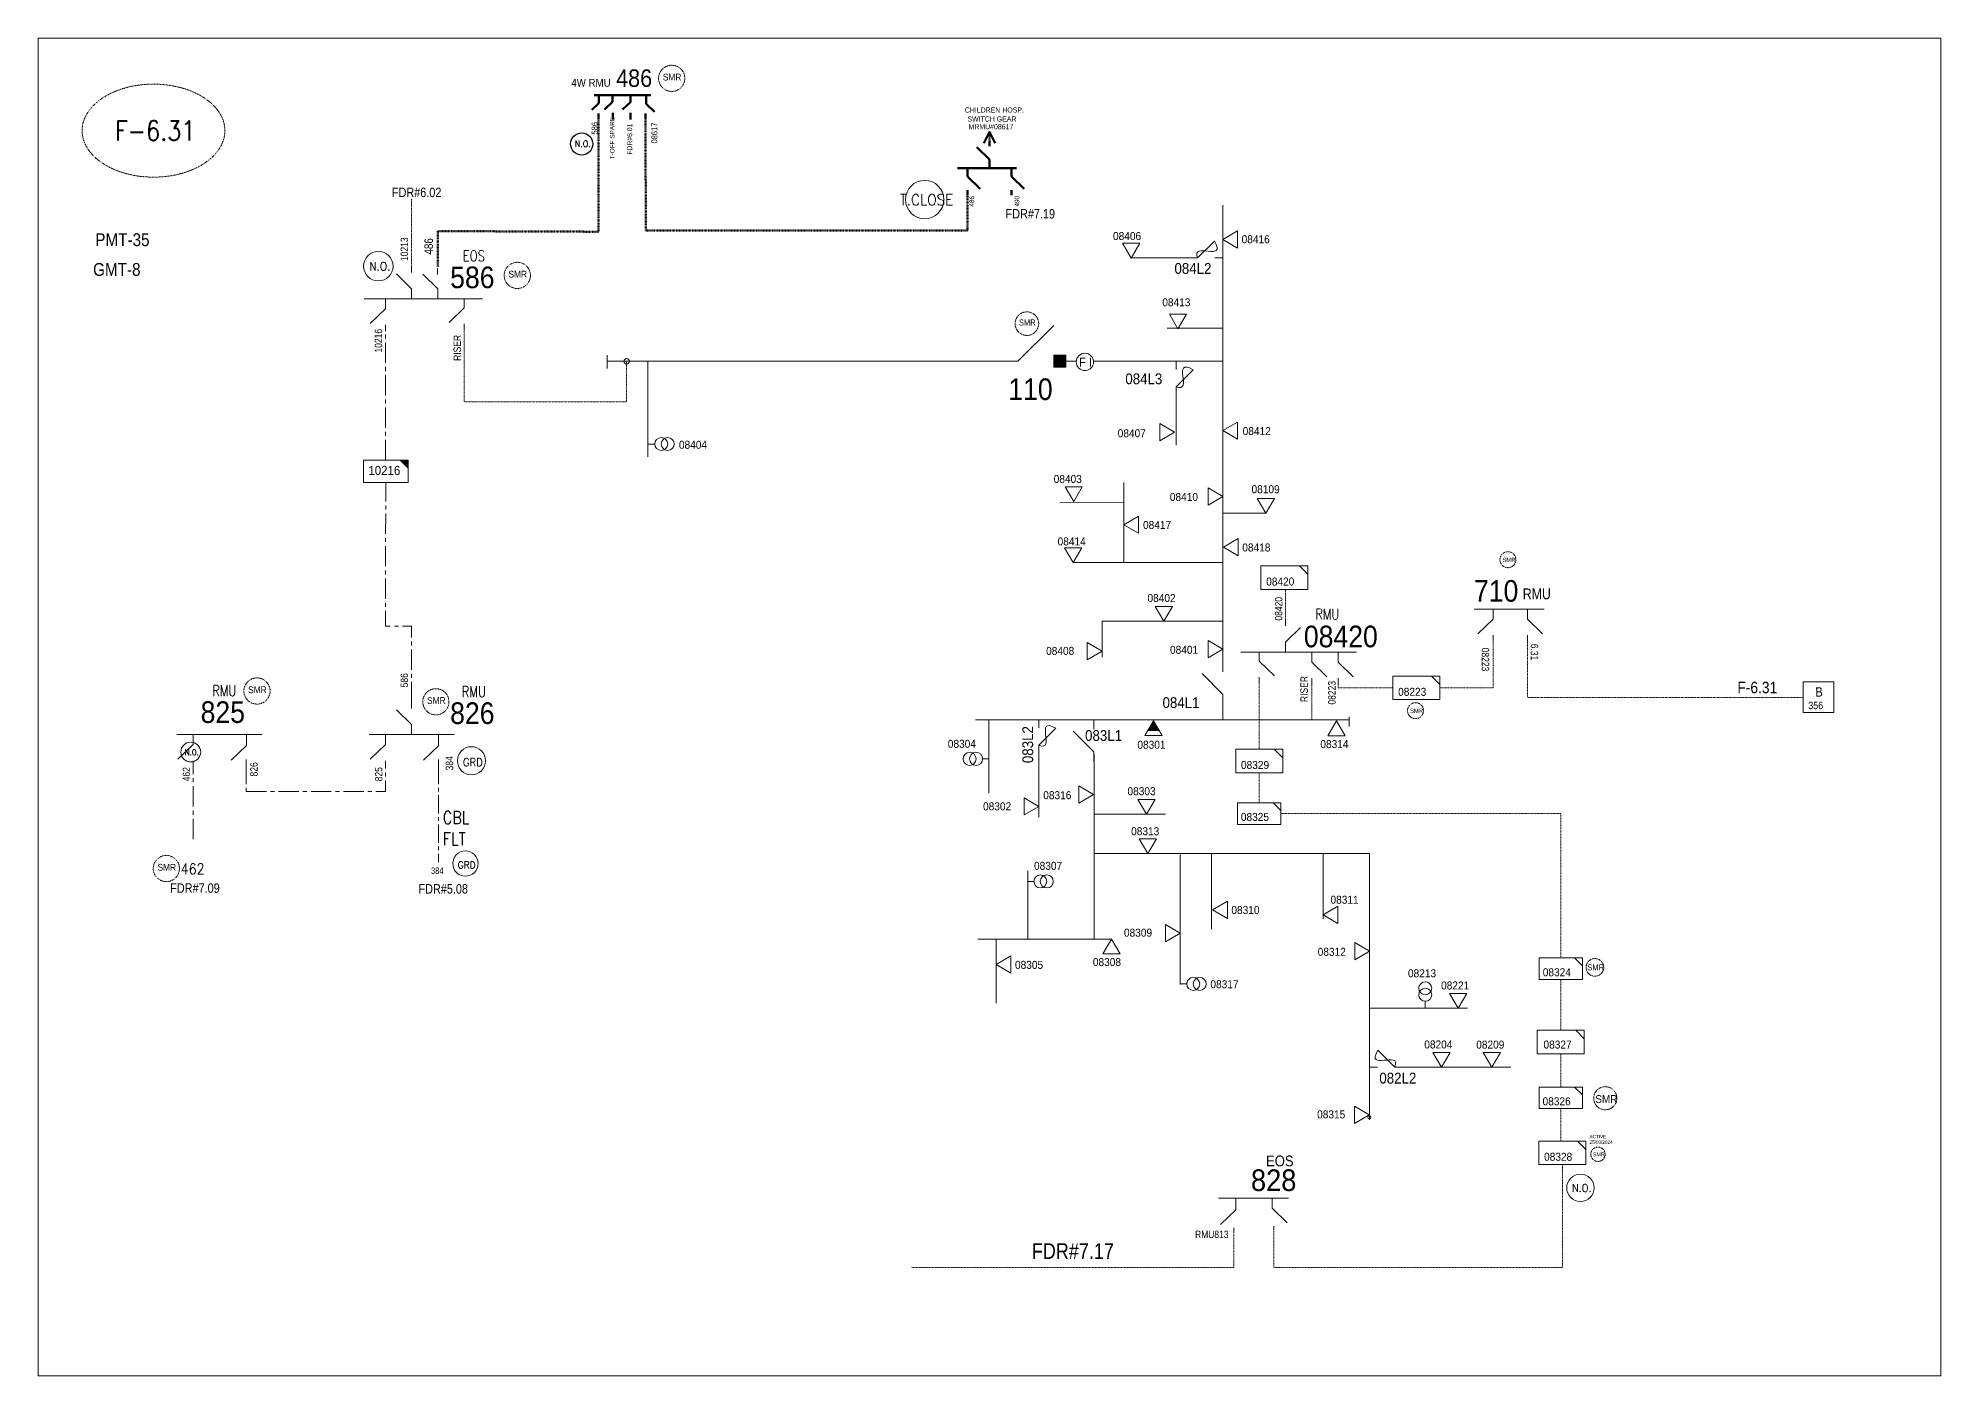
# Model space of a CAD drawing. Header units: metres. Extents: x 65984 to 144644, y -19036 to 23726.
# Drawn here: x 101663 to 102543, y -7199 to -6580 of the extents above; entities that cross this region are included whole.
import ezdxf
from ezdxf.enums import TextEntityAlignment as Align

# ---------------------------------------------------------------- set-up
doc = ezdxf.new("R2010")
doc.units = ezdxf.units.M
doc.header["$MEASUREMENT"] = 0
for name, pattern in [('( Center )', [2, 1.25, -0.25, 0.25, -0.25]), ('DGN Style 2', [0.023128, 0, -0.023128]), ('DGN Style 3', [0.013877, 0, -0.013877])]:
    doc.linetypes.add(name, pattern=pattern)
doc.layers.get('0').update_dxf_attribs({"color": 95, "lineweight": 40})
for name, color, linetype, lineweight in [('ABS', 7, 'Continuous', 40), ('ABS NUMBER', 112, 'Continuous', 30), ('d_eos', 111, 'Continuous', 40), ('d_eos no', 121, 'Continuous', 40), ('d_fco', 5, 'Continuous', 40), ('d_fco text', 95, 'Continuous', 40), ('d_oh branch', 94, 'Continuous', 40), ('d_switch', 95, 'Continuous', 40), ('d_tf', 1, 'Continuous', 40), ('d_tf no', 6, 'Continuous', 40), ('d_tf_200', 1, 'Continuous', 40), ('d_ug cable', 95, 'Continuous', 40), ('d_unit sub', 7, 'Continuous', 40), ('EARTH FAULT INDICATOR', 95, 'Continuous', 40), ('FDR  1  16', 234, 'Continuous', 40), ('FDR  2  02', 36, 'Continuous', 40), ('FDR  2  19', 172, 'Continuous', 40), ('fedr no', 95, 'Continuous', 40), ('GRID STATION  04', 7, 'Continuous', 40), ('GRID STATION 01', 7, 'Continuous', 40), ('Level 37', 7, 'Continuous', 0), ('O H MAIN FEEDER', 4, 'Continuous', 100), ('SW N O', 114, 'Continuous', 30)]:
    doc.layers.add(name, color=color, linetype=linetype, lineweight=lineweight)
doc.styles.add('NASKHF', font='naskhf.shx', dxfattribs={"height": 8})
doc.styles.add('Style-Andalus', font='andlso.ttf')
doc.styles.add('Style-Arial', font='arial.ttf')
doc.styles.add('Style-ENGINEERING', font='ENGINEERING.shx')
doc.styles.add('Style-msdefault', font='msdefault.shx')
doc.styles.add('Style-simplex', font='simplex.shx')
doc.styles.add('Style-STANDARD', font='STANDARD.shx')

# ---------------------------------------------------------------- blocks, each defined once
blk = doc.blocks.new('FUSE01')
at = {"color": 0, "linetype": 'ByBlock', "lineweight": -2}
blk.add_line((0, -17.15), (0, -22.55), dxfattribs=at)
at = {"color": 0, "linetype": 'ByBlock', "lineweight": -2, "flags": 128}
blk.add_lwpolyline([(0, 0.05), (0, -5.75), (-11.2, -16.95)], dxfattribs=at)
at = {"color": 0, "linetype": 'ByBlock', "lineweight": -2}
blk.add_open_spline([(-11.2, -16.95), (3.4, -25.35), (-11.6, -1.35), (0, -5.75)], degree=3, dxfattribs=at)
blk = doc.blocks.new('TFU_120')
at = {"layer": 'd_tf_200', "color": 6, "linetype": 'Continuous', "lineweight": 13}
blk.add_line((0, 10), (0, 0), dxfattribs=at)
for centre in [(0, 30), (0, 20)]:
    blk.add_circle(centre, 10, dxfattribs=at)
blk = doc.blocks.new('TF_8')
at = {"color": 0, "linetype": 'ByBlock', "lineweight": -2}
blk.add_line((6.3, 4.95), (9.9, 1.35), dxfattribs=at)
blk.add_3dface([(-10.1, 4.95), (9.9, 4.95), (9.9, -5.05), (-10.1, -5.05)], dxfattribs=at)
blk = doc.blocks.new('TRANS_5')
at = {"color": 0, "linetype": 'ByBlock', "lineweight": -2, "flags": 128}
blk.add_lwpolyline([(17337.2, 9983.4), (17337.2, -10016.6), (19, -16.6)], close=True, dxfattribs=at)
at = {"color": 0, "linetype": 'ByBlock', "lineweight": -2}
blk.add_solid([(17337.2, 9983.4), (17337.2, -10016.6), (19, -16.6)], dxfattribs=at)
blk = doc.blocks.new('TF3F_2')
at = {"layer": 'FDR  2  02', "color": 6, "linetype": 'Continuous', "lineweight": 13, "xscale": 0.0004999998860228986, "yscale": 0.0004999998860228986, "zscale": 0.4999998860228984, "rotation": 0.0003133218150777058}
blk.add_blockref('TRANS_5', (-0.1, 0), dxfattribs=at)
blk = doc.blocks.new('ABS2_1_1')
at = {"color": 0, "linetype": 'ByBlock', "lineweight": -2, "ltscale": 500}
for q in [(-29900, 43500), (0, 0)]:
    blk.add_line((0, 13600), q, dxfattribs=at)
at = {"color": 0, "linetype": 'ByBlock', "lineweight": -2, "ltscale": 500, "flags": 128}
for points in [[(5000, 43600), (-5000, 43600), (-5000, 53600), (5000, 53600)], [(3791, 49653), (3791, 49653), (3791, 49653)]]:
    blk.add_lwpolyline(points, close=True, dxfattribs=at)
at = {"color": 0, "linetype": 'ByBlock', "lineweight": -2, "ltscale": 500}
for points in [[(5000, 43600), (-5000, 43600), (5000, 53600), (-5000, 53600)], [(3791, 49653), (3791, 49653), (3791, 49653)]]:
    blk.add_solid(points, dxfattribs=at)
blk = doc.blocks.new('*U1169')
at = {"layer": 'EARTH FAULT INDICATOR', "color": 6, "linetype": 'Continuous', "lineweight": 13}
blk.add_circle((0.02, 0.13), 4, dxfattribs=at)
at = {"layer": 'EARTH FAULT INDICATOR', "color": 6, "lineweight": 13, "style": 'Style-Andalus', "width": 0.9}
blk.add_text('F I', height=4.234, dxfattribs=at).set_placement((-2.61, 2.11), align=Align.TOP_LEFT)
blk = doc.blocks.new('*U1140')
at = {"layer": 'ABS', "color": 7, "linetype": 'Continuous', "lineweight": 13, "ltscale": 0.176941}
for p, q in [((-8.3, 9.1), (-8.3, 16.6)), ((-8.3, 9.1), (8.3, -7.6)), ((-8.3, -16.6), (-8.3, -9))]:
    blk.add_line(p, q, dxfattribs=at)
blk = doc.blocks.new('TFU_160')
at = {"layer": 'd_tf_200', "color": 30, "linetype": 'Continuous', "lineweight": 13}
blk.add_line((0, 10), (0, 0), dxfattribs=at)
for centre in [(0, 30), (0, 20)]:
    blk.add_circle(centre, 10, dxfattribs=at)
blk = doc.blocks.new('*U1395')
at = {"layer": 'SW N O', "color": 3, "lineweight": 13, "ltscale": 0.426762}
blk.add_circle((0, 0), 16.8, dxfattribs=at)
at = {"layer": 'SW N O', "color": 3, "lineweight": 13, "style": 'Style-STANDARD'}
blk.add_text('N.O.', height=9.6, dxfattribs=at).set_placement((1.7, -0.2), align=Align.MIDDLE_CENTER)
blk = doc.blocks.new('*U1173')
at = {"layer": 'd_eos', "color": 7, "linetype": 'Continuous', "lineweight": 211, "ltscale": 0.588772}
for p, q in [((-12.1, 11.3), (-14.9, 11.3)), ((-4.6, 11.3), (-11.4, 18.3)), ((0, 11.3), (-4.6, 11.3)), ((0, 14), (0, -18.3)), ((-4.6, -12.9), (-11.4, -5.9)), ((0, -0.8), (4.7, -0.8)), ((4.7, -0.8), (11.4, -7.8)), ((12.1, -0.8), (14.9, -0.8)), ((-12.1, -12.9), (-14.9, -12.9)), ((0, -12.9), (-4.6, -12.9))]:
    blk.add_line(p, q, dxfattribs=at)
blk = doc.blocks.new('*U1407')
at = {"layer": 'ABS', "color": 7, "linetype": 'Continuous', "lineweight": 13, "ltscale": 0.176941}
for p, q in [((-8.3, 9.1), (-8.3, 16.6)), ((-8.3, 9.1), (8.3, -7.6)), ((-8.3, -16.6), (-8.3, -9))]:
    blk.add_line(p, q, dxfattribs=at)
blk = doc.blocks.new('*U1406')
at = {"layer": 'ABS', "color": 7, "linetype": 'Continuous', "lineweight": 13, "ltscale": 0.176941, "xscale": 0.5763376204863798, "yscale": 0.5763376204863798, "zscale": 0.5763376204863798, "rotation": 180}
blk.add_blockref('*U1407', (9.18, 2.24), dxfattribs=at)
at = {"layer": 'd_fco text', "color": 7, "linetype": 'Continuous', "lineweight": 13, "style": 'Style-msdefault', "width": 0.92}
blk.add_text('084L1', height=5, dxfattribs=at).set_placement((-13.96, -4.29), align=Align.TOP_LEFT)
blk = doc.blocks.new('TRA1_1025')
at = {"layer": 'd_tf', "color": 6, "linetype": 'Continuous', "lineweight": 13, "ltscale": 0.000374116, "flags": 128}
blk.add_lwpolyline([(10, -17), (0, 0), (-10, -17)], close=True, dxfattribs=at)
blk = doc.blocks.new('TRA1_1024')
at = {"layer": 'd_tf', "color": 6, "linetype": 'Continuous', "lineweight": 13, "ltscale": 0.000374116, "xscale": 1.000046564039523, "yscale": 1.000046564039523, "zscale": 1.000046564039523, "rotation": 180}
blk.add_blockref('TRA1_1025', (0, 0), dxfattribs=at)
blk = doc.blocks.new('*U2813')
at = {"layer": 'd_unit sub', "color": 2, "linetype": 'Continuous', "lineweight": 13, "flags": 128}
blk.add_lwpolyline([(6.41, 5), (10.01, 5), (10.01, 1.4)], close=True, dxfattribs=at)
at = {"layer": 'd_unit sub', "color": 2, "linetype": 'Continuous', "lineweight": 13, "xscale": 0.9996718595973209, "yscale": 0.9996718595973209, "zscale": 0.2295739938627967, "rotation": 359.9999999999999}
blk.add_blockref('TF_8', (0.11, 0.05), dxfattribs=at)
blk = doc.blocks.new('*U2814')
at = {"layer": 'd_unit sub', "color": 6, "linetype": 'Continuous', "lineweight": 13, "flags": 128}
blk.add_lwpolyline([(6.41, 5), (10.01, 5), (10.01, 1.4)], close=True, dxfattribs=at)
at = {"layer": 'd_unit sub', "color": 6, "linetype": 'Continuous', "lineweight": 13, "xscale": 0.9996718595973209, "yscale": 0.9996718595973209, "zscale": 0.2295739938627967, "rotation": 359.9999999999999}
blk.add_blockref('TF_8', (0.11, 0.05), dxfattribs=at)
blk = doc.blocks.new('TRA1_1027')
at = {"layer": 'd_tf', "color": 6, "linetype": 'Continuous', "lineweight": 13, "ltscale": 0.000374116, "flags": 128}
blk.add_lwpolyline([(10, -17), (0, 0), (-10, -17)], close=True, dxfattribs=at)
blk = doc.blocks.new('TRA1_1026')
at = {"layer": 'd_tf', "color": 6, "linetype": 'Continuous', "lineweight": 13, "ltscale": 0.000374116, "xscale": 1.000046564039523, "yscale": 1.000046564039523, "zscale": 1.000046564039523, "rotation": 180}
blk.add_blockref('TRA1_1027', (0, 0), dxfattribs=at)
blk = doc.blocks.new('TRA1_1029')
at = {"layer": 'd_tf', "color": 6, "linetype": 'Continuous', "lineweight": 13, "ltscale": 0.000374116, "flags": 128}
blk.add_lwpolyline([(10, -17.1), (0, -0.1), (-10, -17.1)], close=True, dxfattribs=at)
blk = doc.blocks.new('TRA1_1028')
at = {"layer": 'd_tf', "color": 6, "linetype": 'Continuous', "lineweight": 13, "ltscale": 0.000374116, "xscale": 1.000046564039523, "yscale": 1.000046564039523, "zscale": 1.000046564039523, "rotation": 180}
blk.add_blockref('TRA1_1029', (0, 0), dxfattribs=at)
blk = doc.blocks.new('*U3594')
at = {"layer": 'SW N O', "color": 2, "lineweight": 13, "ltscale": 0.426762}
blk.add_circle((0, 0), 16.8, dxfattribs=at)
at = {"layer": 'SW N O', "color": 2, "lineweight": 13, "insert": (1.7, -1.8), "char_height": 9.6, "attachment_point": 5, "line_spacing_factor": 0.6, "style": 'Style-STANDARD'}
blk.add_mtext('GRD', dxfattribs=at)
blk = doc.blocks.new('*U3700')
at = {"layer": 'SW N O', "color": 3, "ltscale": 0.426762, "extrusion": (0, 0, -1)}
blk.add_circle((0, 0), 16.8, dxfattribs=at)
at = {"layer": 'SW N O', "color": 3, "extrusion": (0, 0, -1), "style": 'Style-STANDARD'}
blk.add_text('N.O.', height=9.6, rotation=180, dxfattribs=at).set_placement((-1.7, -0.2), align=Align.MIDDLE_CENTER)
blk = doc.blocks.new('*U3901')
at = {"layer": 'SW N O', "color": 1, "lineweight": 13, "ltscale": 0.426762}
blk.add_circle((0, 0), 16.8, dxfattribs=at)
at = {"layer": 'SW N O', "color": 1, "lineweight": 13, "style": 'Style-STANDARD'}
blk.add_text('T.CLOSE', height=9.6, dxfattribs=at).set_placement((1.7, -0.2), align=Align.MIDDLE_CENTER)
blk = doc.blocks.new('*U4084')
at = {"layer": 'SW N O', "color": 3, "lineweight": 13, "ltscale": 0.426762}
blk.add_circle((0, 0), 16.8, dxfattribs=at)
at = {"layer": 'SW N O', "color": 3, "lineweight": 13, "style": 'Style-STANDARD'}
blk.add_text('N.O.', height=9.6, dxfattribs=at).set_placement((1.7, -0.2), align=Align.MIDDLE_CENTER)
blk = doc.blocks.new('*U4090')
at = {"layer": 'SW N O', "color": 3, "lineweight": 13, "ltscale": 0.426762}
blk.add_circle((0, 0), 16.8, dxfattribs=at)
at = {"layer": 'SW N O', "color": 3, "lineweight": 13, "style": 'Style-STANDARD'}
blk.add_text('N.O.', height=9.6, dxfattribs=at).set_placement((1.7, -0.2), align=Align.MIDDLE_CENTER)
blk = doc.blocks.new('exist.us-1000kva')
at = {"color": 0, "linetype": 'ByBlock', "lineweight": -2, "flags": 128}
blk.add_lwpolyline([(40, 12.9), (32.8, 20), (40, 20)], close=True, dxfattribs=at)
at = {"color": 0, "linetype": 'ByBlock', "lineweight": -2, "extrusion": (0, 0, -1)}
blk.add_solid([(-40, 12.9), (-32.8, 20), (-40, 20)], dxfattribs=at)
at = {"color": 0, "linetype": 'ByBlock', "lineweight": -2, "xscale": 2, "yscale": 2}
blk.add_blockref('TF_8', (20.2, 10.1), dxfattribs=at)

msp = doc.modelspace()

# ---------------------------------------------------------------- linework, layer by layer
at = {"layer": 'd_eos', "color": 2, "linetype": 'Continuous', "lineweight": 211, "ltscale": 0.517056}
for p, q in [((101920.28, -6606.57), (101946.47, -6606.57)), ((101922.42, -6606.57), (101922.42, -6610.34)), ((101944.3, -6606.81), (101944.3, -6610.57)), ((101922.45, -6610.24), (101919.25, -6613.34))]:
    msp.add_line(p, q, dxfattribs=at)
at = {"layer": 'd_eos', "color": 2, "linetype": 'Continuous', "lineweight": 211, "ltscale": 0.418816}
for p, q in [((101928.72, -6609.62), (101928.72, -6606.57)), ((101936.98, -6609.79), (101936.98, -6606.57)), ((101925.08, -6613.16), (101928.71, -6609.63)), ((101933.39, -6613.28), (101936.98, -6609.8))]:
    msp.add_line(p, q, dxfattribs=at)
at = {"layer": 'd_eos', "color": 7, "linetype": 'Continuous', "lineweight": 211, "ltscale": 0.517056}
for p, q in [((101922.3, -6615.08), (101922.3, -6617.37)), ((101944.03, -6615.1), (101944.03, -6617.39)), ((101944.29, -6610.57), (101948.09, -6614.27))]:
    msp.add_line(p, q, dxfattribs=at)
at = {"layer": 'd_eos', "color": 7, "linetype": 'Continuous', "lineweight": 211, "ltscale": 0.418816}
for p, q in [((101928.84, -6617.79), (101928.84, -6614.74)), ((101937, -6617.87), (101937, -6614.82))]:
    msp.add_line(p, q, dxfattribs=at)
at = {"layer": 'd_eos', "color": 2, "linetype": 'Continuous', "lineweight": 13, "ltscale": 0.638341}
for p, q in [((101835.86, -6688.61), (101835.86, -6685.78)), ((101847.79, -6689.54), (101847.79, -6686.72)), ((101835.86, -6696.05), (101828.85, -6689.25)), ((101835.86, -6700.7), (101835.86, -6696.05)), ((101848, -6696.05), (101841, -6689.26)), ((101848, -6700.7), (101848, -6696.05)), ((101813.83, -6700.7), (101868.66, -6700.7)), ((101823.71, -6700.7), (101823.71, -6705.35)), ((101860.14, -6704.84), (101853.14, -6711.63)), ((101860.14, -6700.7), (101860.14, -6704.84)), ((101823.71, -6705.35), (101816.71, -6712.14)), ((102359.54, -6844.15), (102327.22, -6844.15)), ((102335.94, -6844.14), (102335.94, -6848.79)), ((102351.8, -6844.15), (102351.8, -6848.8)), ((102335.94, -6848.79), (102328.94, -6855.59)), ((102351.8, -6848.8), (102358.8, -6855.59)), ((102335.94, -6856.24), (102335.94, -6859.06)), ((102351.8, -6856.24), (102351.8, -6859.06)), ((101835.86, -6890.07), (101835.86, -6887.25)), ((101835.86, -6897.52), (101828.85, -6890.72)), ((101835.86, -6902.17), (101835.86, -6897.52)), ((101727.28, -6902.17), (101766.55, -6902.17)), ((101734.79, -6906.82), (101727.79, -6913.61)), ((101734.79, -6902.17), (101734.79, -6906.82)), ((101759.47, -6907.21), (101752.47, -6914)), ((101759.41, -6902.48), (101759.41, -6907.13)), ((101816.19, -6902.17), (101855.47, -6902.17)), ((101823.71, -6906.82), (101816.71, -6913.61)), ((101823.71, -6902.17), (101823.71, -6906.82)), ((101848.39, -6907.21), (101841.39, -6914)), ((101848.33, -6902.48), (101848.33, -6907.13)), ((101734.79, -6914.26), (101734.79, -6917.08)), ((101759.34, -6913.75), (101759.34, -6916.57)), ((101823.71, -6914.26), (101823.71, -6917.08)), ((101848.26, -6913.75), (101848.26, -6916.57))]:
    msp.add_line(p, q, dxfattribs=at)
at = {"layer": 'd_eos', "color": 7, "linetype": 'Continuous', "lineweight": 13, "ltscale": 0.638341}
for p, q in [((101823.71, -6712.79), (101823.71, -6715.62)), ((101860.14, -6712.28), (101860.14, -6715.11)), ((102239.95, -6851.96), (102239.95, -6849.13)), ((102239.95, -6859.4), (102246.95, -6852.61)), ((102239.95, -6864.05), (102239.95, -6859.4)), ((102272.84, -6864.05), (102219.26, -6864.05)), ((102227.8, -6864.05), (102227.81, -6868.19)), ((102227.81, -6868.19), (102234.81, -6874.98)), ((102252.09, -6864.05), (102252.09, -6868.7)), ((102252.09, -6868.7), (102259.1, -6875.49)), ((102264.24, -6864.05), (102264.24, -6868.7)), ((102264.24, -6868.7), (102271.24, -6875.49)), ((102227.81, -6875.63), (102227.81, -6878.45)), ((102252.09, -6876.14), (102252.09, -6878.97)), ((102264.24, -6876.14), (102264.24, -6878.97)), ((102208.93, -7116.43), (102241.26, -7116.43)), ((102216.96, -7116.59), (102216.96, -7121.83)), ((102233.77, -7116.43), (102233.77, -7121.08)), ((102216.96, -7121.83), (102209.95, -7128.62)), ((102233.77, -7121.08), (102240.77, -7127.87))]:
    msp.add_line(p, q, dxfattribs=at)
at = {"layer": 'd_eos', "color": 7, "linetype": 'Continuous', "lineweight": 13, "ltscale": 0.479736}
for p, q in [((102216.13, -7130.23), (102216.13, -7132.01)), ((102234.59, -7129.49), (102234.59, -7131.26))]:
    msp.add_line(p, q, dxfattribs=at)
at = {"layer": 'd_oh branch', "color": 6, "linetype": 'Continuous', "lineweight": 13}
for p, q in [((102211.03, -6657.39), (102211.03, -6729.62)), ((102195.21, -6681.85), (102168.62, -6681.85)), ((102211.05, -6714.34), (102185.22, -6714.35)), ((102189.36, -6745.44), (102189.37, -6768.37)), ((102165.24, -6822.68), (102165.24, -6785.64)), ((102165.23, -6794.95), (102135.63, -6794.98)), ((102211.03, -6799.85), (102230.88, -6799.83)), ((102211.11, -6822.68), (102141.79, -6822.68)), ((102155.1, -6849.76), (102155.1, -6866.45)), ((102211.11, -6849.71), (102155.12, -6849.74)), ((102102.72, -6895.5), (102102.72, -6929.32)), ((102125.89, -6911.18), (102125.93, -6940.34)), ((102151.41, -6938.97), (102184.45, -6938.95)), ((102191.23, -6957.55), (102191.27, -7017.72)), ((102205.77, -6957.03), (102205.77, -6992.13)), ((102257.44, -6987.36), (102257.44, -6957.13)), ((102120.83, -6996.81), (102120.79, -6965.25)), ((102097.63, -6996.83), (102159.53, -6996.77)), ((102106.1, -6996.82), (102106.1, -7026.42)), ((102278.76, -7028.6), (102324.15, -7028.6)), ((102294.58, -7055.89), (102344.09, -7055.87))]:
    msp.add_line(p, q, dxfattribs=at)
at = {"layer": 'd_oh branch', "color": 30, "linetype": 'Continuous', "lineweight": 13}
msp.add_line((101945.07, -6729.59), (101945.09, -6773.75), dxfattribs=at)
at = {"layer": 'd_ug cable', "color": 6, "linetype": 'DGN Style 3', "lineweight": 13}
for p, q in [((102239.95, -6849.13), (102239.95, -6835.05)), ((102227.81, -6878.45), (102227.81, -6908.98)), ((102252.09, -6878.97), (102252.09, -6895.42)), ((102227.81, -6919.86), (102227.81, -6933.68)), ((102367.26, -7038.85), (102367.24, -7015.42)), ((102367.24, -7049.73), (102367.24, -7065.11)), ((102367.24, -7075.11), (102367.24, -7090.1))]:
    msp.add_line(p, q, dxfattribs=at)
at = {"layer": 'd_ug cable', "color": 30, "linetype": 'DGN Style 3', "lineweight": 140, "flags": 128}
for points in [[(101922.25, -6616.37), (101922.25, -6616.37), (101922.25, -6669.71), (101922.25, -6669.71)], [(101944.18, -6669.11), (101944.18, -6669.11), (101943.93, -6615.81), (101943.93, -6615.81)], [(102092.83, -6652.85), (102092.83, -6669.11), (101944.18, -6669.11), (101944.18, -6669.11)], [(101922.25, -6669.71), (101922.25, -6669.71), (101847.9, -6669.43), (101847.9, -6669.43)], [(101847.9, -6685.78), (101847.9, -6685.78), (101847.9, -6669.43), (101847.9, -6669.43)]]:
    msp.add_lwpolyline(points, dxfattribs=at)
at = {"layer": 'd_ug cable', "color": 215, "linetype": 'DGN Style 3', "lineweight": 13, "flags": 128}
msp.add_lwpolyline([(101835.86, -6654.44), (101835.86, -6685.78)], dxfattribs=at)
at = {"layer": 'd_ug cable', "color": 30, "linetype": 'DGN Style 3', "lineweight": 13, "flags": 128}
msp.add_lwpolyline([(101935.28, -6729.61), (101935.18, -6748.38), (101860.14, -6748.38), (101860.14, -6715.11)], dxfattribs=at)
at = {"layer": 'd_ug cable', "color": 6, "linetype": 'DGN Style 3', "lineweight": 13, "flags": 128}
for points in [[(102311.36, -6880.6), (102335.94, -6880.6), (102335.94, -6857.65)], [(102351.8, -6859.06), (102351.8, -6885.08), (102479.4, -6885.08)], [(102264.24, -6878.84), (102264.24, -6880.6), (102289.59, -6880.6)], [(102237.8, -6938.68), (102367.24, -6938.68), (102367.24, -7005.42)]]:
    msp.add_lwpolyline(points, dxfattribs=at)
at = {"layer": 'd_ug cable', "color": 1, "linetype": 'DGN Style 2', "lineweight": 13, "flags": 128}
for points in [[(102367.97, -7100.98), (102367.97, -7148.54), (102234.59, -7148.54), (102234.59, -7131.26)], [(102216.13, -7132.01), (102216.13, -7148.54), (102067.02, -7148.54)]]:
    msp.add_lwpolyline(points, dxfattribs=at)
at = {"layer": 'd_ug cable', "color": 1, "linetype": 'DGN Style 3', "lineweight": 13}
for centre, radius in [((101956.11, -6598.8), 6.06), ((101884.72, -6689.9), 6.06), ((102120.36, -6712.2), 5.46), ((101764.33, -6882.04), 6.06), ((101847.06, -6887.02), 6.06), ((101722.42, -6964.1), 6.06)]:
    msp.add_circle(centre, radius, dxfattribs=at)
at = {"layer": 'd_ug cable', "color": 2, "linetype": 'DGN Style 3', "lineweight": 13}
for centre, radius in [((102342.81, -6821.34), 3.69), ((102300.07, -6891.13), 3.69), ((102383.02, -7009.82), 4.09), ((102387.82, -7070.3), 5.35), ((102384.44, -7096.21), 3.32)]:
    msp.add_circle(centre, radius, dxfattribs=at)
at = {"layer": 'FDR  1  16', "color": 30, "linetype": '( Center )', "lineweight": 13, "ltscale": 7.500037}
msp.add_line((101823.71, -6775.35), (101823.71, -6715.62), dxfattribs=at)
at = {"layer": 'FDR  1  16', "color": 30, "linetype": '( Center )', "lineweight": 13, "ltscale": 7.500037, "flags": 128}
for points in [[(101835.86, -6887.25), (101835.86, -6852.13), (101823.71, -6852.13), (101823.89, -6785.69)], [(101734.79, -6950.46), (101734.79, -6928.47), (101734.79, -6917.08)], [(101759.32, -6928.47), (101823.71, -6928.47), (101823.71, -6917.08)]]:
    msp.add_lwpolyline(points, dxfattribs=at)
at = {"layer": 'FDR  1  16', "color": 30, "linetype": '( Center )', "lineweight": 13, "ltscale": 6.750034, "flags": 128}
for points in [[(101759.32, -6916.74), (101759.32, -6921.37), (101759.32, -6928.47)], [(101848.23, -6916.74), (101848.23, -6921.37), (101848.23, -6961.16)]]:
    msp.add_lwpolyline(points, dxfattribs=at)
at = {"layer": 'FDR  2  19', "color": 60, "linetype": 'DGN Style 3', "lineweight": 53}
msp.add_line((102103.06, -6628.99), (102103.06, -6623.95), dxfattribs=at)
at = {"layer": 'FDR  2  19', "color": 60, "linetype": 'Continuous', "lineweight": 53, "flags": 128}
msp.add_lwpolyline([(102100.47, -6628.75), (102103.06, -6623.57), (102105.65, -6628.75)], dxfattribs=at)
at = {"layer": 'fedr no', "color": 82, "linetype": 'DGN Style 3', "lineweight": 13, "true_color": 0x1dc70e}
msp.add_ellipse((101716.48, -6622.98), major_axis=(33.02, 0), ratio=0.651175, dxfattribs=at)
at = {"layer": 'GRID STATION  04', "color": 7, "linetype": 'Continuous', "lineweight": 13, "ltscale": 0.39177, "flags": 128}
msp.add_lwpolyline([(102479.4, -6877.86), (102493.56, -6877.86), (102493.56, -6892.01), (102479.4, -6892.01)], close=True, dxfattribs=at)
at = {"layer": 'O H MAIN FEEDER', "color": 30, "lineweight": 13, "ltscale": 0.426762}
msp.add_line((102108.6, -6729.61), (101926.25, -6729.61), dxfattribs=at)
at = {"layer": 'O H MAIN FEEDER', "color": 6, "lineweight": 13, "ltscale": 0.426762}
for p, q in [((102137.21, -6729.62), (102143.18, -6729.62)), ((102151.16, -6729.62), (102211.03, -6729.62)), ((102211.03, -6729.62), (102211.03, -6872.19)), ((102211.03, -6888.01), (102211.03, -6895.42)), ((102096.52, -6895.42), (102269.46, -6895.42)), ((102151.42, -6996.79), (102151.4, -6911.3)), ((102278.71, -6957.13), (102151.44, -6957.13)), ((102278.76, -6957.13), (102278.76, -7080.34))]:
    msp.add_line(p, q, dxfattribs=at)
at = {"layer": 'O H MAIN FEEDER', "color": 6, "lineweight": 13, "ltscale": 0.819941}
msp.add_line((102269.46, -6898.44), (102269.46, -6893.99), dxfattribs=at)
at = {"layer": 'O H MAIN FEEDER', "color": 140, "linetype": 'Continuous', "lineweight": 13, "flags": 128}
msp.add_lwpolyline([(101663.1, -6580.18), (102543.04, -6580.18), (102543.04, -7198.68), (101663.1, -7198.68)], close=True, dxfattribs=at)
at = {"layer": 'O H MAIN FEEDER', "color": 30, "lineweight": 13, "ltscale": 0.426762, "flags": 128}
msp.add_lwpolyline([(101926.25, -6729.61), (101926.25, -6726.79), (101926.25, -6732.89)], dxfattribs=at)
at = {"layer": 'O H MAIN FEEDER', "color": 191, "lineweight": 13, "ltscale": 0.426762}
for centre, radius in [((101935.28, -6729.61), 1.25), ((102278.72, -7079.08), 0.733)]:
    msp.add_circle(centre, radius, dxfattribs=at)

# ---------------------------------------------------------------- block references
at = {"layer": 'ABS', "color": 2, "linetype": 'Continuous', "lineweight": 13, "ltscale": 0.829472, "xscale": 0.000555747191877611, "yscale": 0.000555747191877611, "zscale": 0.0003680335276451397, "rotation": 269.9999999999997}
msp.add_blockref('ABS2_1_1', (102108.6, -6729.61), dxfattribs=at)
at = {"layer": 'ABS', "color": 7, "linetype": 'Continuous', "lineweight": 13, "ltscale": 0.176941}
msp.add_blockref('*U1406', (102197.05, -6880.62), dxfattribs=at)
at = {"layer": 'ABS', "color": 7, "linetype": 'Continuous', "lineweight": 13, "ltscale": 0.176941, "xscale": 0.5763376204863798, "yscale": 0.5763376204863798, "zscale": 0.5763376204863798, "rotation": 180}
msp.add_blockref('*U1140', (102146.6, -6904.94), dxfattribs=at)
at = {"layer": 'd_eos', "color": 7, "linetype": 'Continuous', "lineweight": 211, "ltscale": 0.588772, "extrusion": (0, 0, -1), "xscale": 0.8425897173130017, "yscale": 0.8425897173130017, "zscale": 0.8425897173130017, "rotation": 90.00000000000004}
msp.add_blockref('*U1173', (-102103.74, -6640.28), dxfattribs=at)
at = {"layer": 'd_fco', "color": 6, "linetype": 'Continuous', "lineweight": 13, "xscale": 0.7, "zscale": 0.2499179648993302}
for p, yscale, rotation in [((102195.25, -6681.85), -0.7, 270), ((102189.36, -6745.41), 0.7, 180), ((102125.89, -6911.14), 0.7, 180), ((102294.54, -7055.89), 0.7, 269.9999999999999)]:
    msp.add_blockref('FUSE01', p, dxfattribs=dict(at, yscale=yscale, rotation=rotation))
at = {"layer": 'd_tf', "color": 6, "linetype": 'Continuous', "lineweight": 13, "ltscale": 0.000374116, "xscale": 0.4, "yscale": 0.4, "zscale": 0.4}
for name, p, rotation in [('TRA1_1026', (102211.02, -6673.26), 269.9999999999999), ('TRA1_1026', (102168.62, -6681.86), 359.9999999999999), ('TRA1_1026', (102190.23, -6714.61), 359.9999999999999), ('TRA1_1028', (102210.96, -6761.68), 270), ('TRA1_1024', (102188.58, -6762.44), 89.99999999999997), ('TRA1_1026', (102141.99, -6794.46), 359.9999999999999), ('TRA1_1024', (102210.96, -6792.14), 89.99999999999997), ('TRA1_1026', (102230.85, -6799.83), 359.9999999999999), ('TRA1_1026', (102165.2, -6805.14), 270), ('TRA1_1026', (102141.77, -6822.7), 359.9999999999999), ('TRA1_1026', (102183.75, -6849.73), 359.9999999999999), ('TRA1_1024', (102210.93, -6862.68), 89.99999999999997), ('TRA1_1026', (102178.92, -6895.85), 180), ('TRA1_1026', (102263.52, -6895.9), 180), ('TRA1_1024', (102125.95, -6935.36), 89.99999999999997), ('TRA1_1024', (102151.23, -6929.83), 89.99999999999997), ('TRA1_1026', (102175.72, -6938.94), 359.9999999999999), ('TRA1_1026', (102176.32, -6957.14), 359.9999999999999), ('TRA1_1026', (102206.25, -6983.14), 270), ('TRA1_1026', (102257.41, -6985.55), 269.9999999999999), ('TRA1_1026', (102191.23, -6993.94), 89.99999999999997), ('TRA1_1026', (102159.51, -6996.77), 180), ('TRA1_1024', (102278.76, -7002.37), 89.99999999999997), ('TRA1_1026', (102106.1, -7008.47), 270), ('TRA1_1024', (102319.83, -7028.61), 359.9999999999999), ('TRA1_1024', (102312.05, -7055.89), 359.9999999999999), ('TRA1_1024', (102335.31, -7055.94), 359.9999999999999), ('TRA1_1024', (102278.61, -7077.91), 89.99999999999997)]:
    msp.add_blockref(name, p, dxfattribs=dict(at, rotation=rotation))
at = {"layer": 'd_tf', "color": 6, "linetype": 'Continuous', "lineweight": 13, "ltscale": 0.000374116, "extrusion": (0, 0, -1), "xscale": 0.4, "yscale": 0.4, "zscale": 0.4}
for name, p, rotation in [('TRA1_1024', (-102211.26, -6815.5), 89.99999999999997), ('TRA1_1026', (-102155.1, -6863.69), 270)]:
    msp.add_blockref(name, p, dxfattribs=dict(at, rotation=rotation))
at = {"layer": 'd_tf_200', "color": 30, "linetype": 'Continuous', "lineweight": 13, "xscale": 0.3, "yscale": 0.3, "zscale": 0.3, "rotation": 269.9999999999999}
msp.add_blockref('TFU_160', (101945.27, -6767.85), dxfattribs=at)
at = {"layer": 'd_tf_200', "color": 6, "linetype": 'Continuous', "lineweight": 13, "extrusion": (0, 0, -1), "xscale": 0.3, "yscale": 0.3, "zscale": 0.3, "rotation": 269.9999999999999}
msp.add_blockref('TFU_120', (-102102.88, -6913.41), dxfattribs=at)
at = {"layer": 'd_tf_200', "color": 6, "linetype": 'Continuous', "lineweight": 13}
for p, xscale, yscale, zscale, rotation in [((102120.57, -6970.09), 0.3, 0.3, 0.3, 269.9999999999999), ((102191.28, -7017.47), 0.3, 0.3, 0.3, 269.9999999999998), ((102304.59, -7028.48), 0.2999999999999999, 0.2999999999999999, 0.2999999999999999, 359.9999999999999)]:
    msp.add_blockref('TFU_120', p, dxfattribs=dict(at, xscale=xscale, yscale=yscale, zscale=zscale, rotation=rotation))
at = {"layer": 'd_unit sub', "color": 30, "linetype": 'Continuous', "lineweight": 13, "xscale": 0.5173362409009957, "yscale": 0.5173362409009957, "zscale": 0.7797555705725747}
msp.add_blockref('exist.us-1000kva', (101813.55, -6785.69), dxfattribs=at)
at = {"layer": 'd_unit sub', "color": 6, "linetype": 'Continuous', "lineweight": 13}
for name, p, xscale, yscale, zscale in [('*U2814', (102239.45, -6829.61), 1.088616182931817, 1.088616182931817, 1.088616182931817), ('*U2814', (102227.8, -6914.42), 1.088616182931817, 1.088616182931817, 1.088616182931817), ('TF_8', (102227.91, -6938.63), 0.999671859597321, 0.999671859597321, 0.2499179648993302), ('*U2814', (102367.23, -7044.29), 1.088616182931817, 1.088616182931817, 1.088616182931817)]:
    msp.add_blockref(name, p, dxfattribs=dict(at, xscale=xscale, yscale=yscale, zscale=zscale))
at = {"layer": 'd_unit sub', "color": 2, "linetype": 'Continuous', "lineweight": 13}
for name, p, xscale, yscale, zscale in [('*U2813', (102300.47, -6880.6), 1.088616182931817, 1.088616182931817, 1.088616182931817), ('TF_8', (102367.34, -7010.37), 0.999671859597321, 0.999671859597321, 0.2499179648993302), ('TF_8', (102367.34, -7070.06), 0.999671859597321, 0.999671859597321, 0.2499179648993302), ('*U2813', (102367.96, -7095.54), 1.088616182931817, 1.088616182931817, 1.088616182931817)]:
    msp.add_blockref(name, p, dxfattribs=dict(at, xscale=xscale, yscale=yscale, zscale=zscale))
at = {"layer": 'EARTH FAULT INDICATOR', "color": 6, "linetype": 'Continuous', "lineweight": 13}
msp.add_blockref('*U1169', (102147.15, -6730.04), dxfattribs=at)
at = {"layer": 'FDR  2  02', "color": 6, "linetype": 'Continuous', "lineweight": 13, "xscale": 0.4998360437383876, "yscale": 0.4998360437383876, "zscale": 0.4998360437383876, "rotation": 270.0386866781849}
msp.add_blockref('TF3F_2', (102178.97, -6895.95), dxfattribs=at)
at = {"layer": 'SW N O', "color": 3, "extrusion": (0, 0, -1), "xscale": 0.3061737299835502, "yscale": 0.3061737299835502, "zscale": 0.3061737299835502, "rotation": 180}
msp.add_blockref('*U3700', (-101914.48, -6629.13), dxfattribs=at)
at = {"layer": 'SW N O', "color": 1, "lineweight": 13, "xscale": 0.5273962254966671, "yscale": 0.5273962254966671, "zscale": 0.5273962254966671}
msp.add_blockref('*U3901', (102073.1, -6654.84), dxfattribs=at)
at = {"layer": 'SW N O', "color": 3, "lineweight": 13}
for name, p, xscale, yscale, zscale in [('*U1395', (101820.48, -6685.63), 0.4057607269653625, 0.4057607269653625, 0.4057607269653625), ('*U4084', (101733.72, -6910.27), 0.2724472804819008, 0.2724472804819008, 0.2724472804819008), ('*U4090', (102376.31, -7111.72), 0.3770704155928031, 0.3770704155928031, 0.3770704155928031)]:
    msp.add_blockref(name, p, dxfattribs=dict(at, xscale=xscale, yscale=yscale, zscale=zscale))
at = {"layer": 'SW N O', "color": 2, "lineweight": 13}
for p, xscale, yscale, zscale in [((101863.51, -6914.29), 0.3868179906594814, 0.3868179906594814, 0.3868179906594814), ((101860.71, -6961.83), 0.3481361915935332, 0.3481361915935332, 0.3481361915935332)]:
    msp.add_blockref('*U3594', p, dxfattribs=dict(at, xscale=xscale, yscale=yscale, zscale=zscale))

# ---------------------------------------------------------------- texts
at = {"layer": 'ABS NUMBER', "color": 2, "lineweight": 13, "style": 'Style-Arial', "width": 0.88}
msp.add_text('110', height=10, dxfattribs=at).set_placement((102111.76, -6737.52), align=Align.TOP_LEFT)
at = {"layer": 'd_eos no', "color": 2, "linetype": 'Continuous', "lineweight": 140, "style": 'Style-Arial', "width": 0.88}
for s, height, p in [('4W RMU', 3.645, (101909.7, -6599.03)), ('486', 8.1, (101930.43, -6594.67))]:
    msp.add_text(s, height=height, dxfattribs=at).set_placement(p, align=Align.TOP_LEFT)
at = {"layer": 'd_eos no', "color": 7, "linetype": 'Continuous', "lineweight": 140, "style": 'Style-Arial', "width": 0.88}
msp.add_text('T-OFF SPARE', height=2.1006, rotation=90, dxfattribs=at).set_placement((101927.54, -6636.22), align=Align.TOP_LEFT)
at = {"layer": 'd_eos no', "color": 2, "linetype": 'Continuous', "lineweight": 13, "style": 'Style-Arial', "width": 0.88}
for s, p in [('586', (101874.17, -6685.81)), ('825', (101758.78, -6886.8)), ('826', (101874.17, -6887.28))]:
    msp.add_text(s, height=10, dxfattribs=at).set_placement(p, align=Align.TOP_RIGHT)
at = {"layer": 'd_eos no', "color": 7, "linetype": 'Continuous', "lineweight": 13, "style": 'Style-Arial', "width": 0.88}
msp.add_text('08420', height=10, dxfattribs=at).set_placement((102248.44, -6851.83), align=Align.TOP_LEFT)
at = {"layer": 'd_eos no', "color": 7, "linetype": 'Continuous', "lineweight": 13, "style": 'Style-Arial', "width": 0.9}
msp.add_text('828', height=10, dxfattribs=at).set_placement((102244.97, -7103.19), align=Align.TOP_RIGHT)
at = {"layer": 'd_fco text', "color": 6, "linetype": 'Continuous', "lineweight": 13, "style": 'Style-msdefault', "width": 0.92}
for s, p in [('084L2', (102188.6, -6684.18)), ('082L2', (102283.33, -7058.5))]:
    msp.add_text(s, height=5, dxfattribs=at).set_placement(p, align=Align.TOP_LEFT)
msp.add_text('084L3', height=5, rotation=0.039, dxfattribs=at).set_placement((102165.88, -6735.22), align=Align.TOP_LEFT)
msp.add_text('083L2', height=5, rotation=90, dxfattribs=at).set_placement((102118.26, -6898.27), align=Align.TOP_RIGHT)
at = {"layer": 'd_fco text', "color": 7, "linetype": 'Continuous', "lineweight": 13, "style": 'Style-msdefault', "width": 0.92}
msp.add_text('083L1', height=5, dxfattribs=at).set_placement((102147.26, -6900.11), align=Align.TOP_LEFT)
at = {"layer": 'd_switch', "color": 30, "linetype": 'Continuous', "lineweight": 30, "style": 'Style-ENGINEERING', "width": 0.857143}
msp.add_text('586', height=2.778, rotation=90.00752, dxfattribs=at).set_placement((101919.06, -6618.98), align=Align.TOP_RIGHT)
at = {"layer": 'd_switch', "color": 2, "linetype": 'Continuous', "lineweight": 13, "style": 'Style-msdefault', "width": 0.857143}
msp.add_text('FDR#6.01', height=2.288, rotation=90, dxfattribs=at).set_placement((101935.55, -6619.76), align=Align.TOP_RIGHT)
at = {"layer": 'd_switch', "color": 30, "linetype": 'Continuous', "lineweight": 30, "style": 'Style-ENGINEERING', "width": 0.857143}
msp.add_text('08617', height=2.778, rotation=90, dxfattribs=at).set_placement((101946.73, -6628.92), align=Align.TOP_LEFT)
at = {"layer": 'd_switch', "color": 2, "linetype": 'Continuous', "lineweight": 13, "style": 'Style-msdefault', "width": 0.857143}
for s, height, p in [('FDR#6.02', 4.38, (101849.61, -6649.33)), ('FDR#7.19', 4.38, (102133.38, -6659.21)), ('FDR#5.08', 4.38, (101861.9, -6971.31)), ('FDR#7.17', 7.269, (102160.61, -7137.31))]:
    msp.add_text(s, height=height, dxfattribs=at).set_placement(p, align=Align.TOP_RIGHT)
at = {"layer": 'd_switch', "color": 2, "linetype": 'Continuous', "lineweight": 30, "style": 'Style-ENGINEERING', "width": 0.857143}
msp.add_text('486', height=2.167, rotation=90, dxfattribs=at).set_placement((102093.8, -6658.15), align=Align.TOP_LEFT)
at = {"layer": 'd_switch', "color": 60, "linetype": 'Continuous', "lineweight": 30, "style": 'Style-ENGINEERING', "width": 0.857143}
msp.add_text('490', height=2.167, rotation=90, dxfattribs=at).set_placement((102114.69, -6658.08), align=Align.TOP_LEFT)
at = {"layer": 'd_switch', "color": 30, "linetype": 'Continuous', "lineweight": 13, "style": 'Style-ENGINEERING', "width": 0.857143}
for s, p in [('10213', (101834.18, -6672.34)), ('586', (101834.18, -6873.8)), ('826', (101764.63, -6914.98))]:
    msp.add_text(s, height=3.43, rotation=89.99248, dxfattribs=at).set_placement(p, align=Align.RIGHT)
at = {"layer": 'd_switch', "color": 191, "linetype": 'Continuous', "lineweight": 13, "style": 'Style-ENGINEERING', "width": 0.857143}
msp.add_text('486', height=3.958, rotation=90, dxfattribs=at).set_placement((101845.7, -6672.69), align=Align.RIGHT)
at = {"layer": 'd_switch', "color": 30, "linetype": 'Continuous', "lineweight": 13, "style": 'Style-ENGINEERING', "width": 0.857143}
for s, p in [('10216', (101822.21, -6725.57)), ('RISER', (101858.65, -6729.42)), ('384', (101855.05, -6918.76)), ('462', (101733.39, -6923.77)), ('825', (101822.31, -6923.77))]:
    msp.add_text(s, height=3.43, rotation=90, dxfattribs=at).set_placement(p)
at = {"layer": 'd_switch', "color": 7, "linetype": 'Continuous', "lineweight": 13, "style": 'Style-ENGINEERING', "width": 0.857143}
for s, p in [('08420', (102235.06, -6838.56)), ('RISER', (102246.84, -6875.12)), ('08223', (102259.68, -6877.39))]:
    msp.add_text(s, height=3.43, rotation=90, dxfattribs=at).set_placement(p, align=Align.TOP_RIGHT)
msp.add_text('384', height=3.031, dxfattribs=at).set_placement((101844.81, -6966.65))
at = {"layer": 'd_switch', "color": 55, "linetype": 'Continuous', "lineweight": 13, "style": 'Style-msdefault', "width": 0.857143}
msp.add_text('FDR#7.09', height=4.38, dxfattribs=at).set_placement((101747.1, -6970.96), align=Align.TOP_RIGHT)
at = {"layer": 'd_switch', "color": 7, "linetype": 'Continuous', "lineweight": 13, "insert": (102334.12, -6872.94), "char_height": 3.43, "attachment_point": 3, "rotation": 270, "style": 'NASKHF'}
msp.add_mtext('\\FENGINEERING;\\H1x;\\W0.857143;08223', dxfattribs=at)
at = {"layer": 'd_switch', "color": 7, "linetype": 'Continuous', "lineweight": 13, "insert": (102448.92, -6877.77), "char_height": 5.2887, "attachment_point": 1, "style": 'NASKHF'}
msp.add_mtext('\\Fmsdefault;\\H1x;\\W0.9;F-6.31\\P', dxfattribs=at)
at = {"layer": 'd_tf no', "color": 60, "lineweight": 40, "style": 'Style-msdefault', "width": 0.945946}
for s, height, p in [('CHILDREN HOSP.', 2.3378, (102091.66, -6612.26)), ('SWITCH GEAR', 2.3378, (102092.86, -6616.42)), ('MRMU#08617', 2.338, (102093.36, -6619.99))]:
    msp.add_text(s, height=height, dxfattribs=at).set_placement(p, align=Align.TOP_LEFT)
at = {"layer": 'd_tf no', "color": 6, "linetype": 'Continuous', "lineweight": 13, "style": 'Style-msdefault', "width": 0.945946}
for s, p in [('08406', (102160.18, -6669.86)), ('08416', (102219.66, -6671.34)), ('08413', (102182.97, -6700.49)), ('08407', (102162.36, -6761.03)), ('08412', (102220.13, -6760.04)), ('08403', (102132.75, -6782.16)), ('08410', (102186.47, -6790.47)), ('08109', (102224.24, -6786.9)), ('08417', (102174.06, -6803.42)), ('08414', (102134.56, -6811.03)), ('08418', (102219.96, -6813.84)), ('08402', (102176.12, -6837.21)), ('08420', (102231.01, -6829.58)), ('08401', (102186.54, -6861.14)), ('08304', (102083.78, -6904.58)), ('08301', (102171.45, -6905.03)), ('08314', (102256.07, -6904.73)), ('08329', (102219.36, -6914.39)), ('08316', (102127.92, -6928.35)), ('08303', (102166.88, -6926.52)), ('08325', (102219.3, -6938.4)), ('08313', (102168.57, -6945.02)), ('08307', (102123.65, -6961.02)), ('08311', (102260.76, -6976.69)), ('08310', (102214.92, -6981.43)), ('08309', (102165.24, -6991.91)), ('08312', (102254.83, -7000.75)), ('08305', (102114.85, -7006.79)), ('08308', (102150.87, -7005.49)), ('08213', (102296.58, -7010.68)), ('08317', (102205.22, -7015.75)), ('08221', (102311.9, -7016.31)), ('08204', (102304.12, -7043.59)), ('08209', (102328.13, -7043.66)), ('08327', (102359.25, -7043.64)), ('08315', (102254.57, -7075.92))]:
    msp.add_text(s, height=3.7, dxfattribs=at).set_placement(p, align=Align.TOP_LEFT)
at = {"layer": 'd_tf no', "color": 30, "linetype": 'Continuous', "lineweight": 13, "style": 'Style-msdefault', "width": 0.945946}
msp.add_text('08404', height=3.7, dxfattribs=at).set_placement((101959.45, -6766.35), align=Align.TOP_LEFT)
at = {"layer": 'd_tf no', "color": 1, "linetype": 'Continuous', "lineweight": 40, "style": 'Style-msdefault', "width": 0.945946}
for height, p in [(1.966, (102340.27, -6820.42)), (1.966, (102297.53, -6890.21)), (2.767, (102379.47, -7008.4)), (1.77, (102382.16, -7095.38))]:
    msp.add_text('SMR', height=height, dxfattribs=at).set_placement(p, align=Align.TOP_LEFT)
at = {"layer": 'd_tf no', "color": 6, "linetype": 'Continuous', "lineweight": 13, "style": 'Style-msdefault', "width": 0.945946}
for s, p in [('08408', (102129.24, -6865.35)), ('08302', (102100.08, -6937.21))]:
    msp.add_text(s, height=3.7, dxfattribs=at).set_placement(p)
at = {"layer": 'd_tf no', "color": 2, "linetype": 'Continuous', "lineweight": 13, "style": 'Style-msdefault', "width": 0.945946}
for s, p in [('08223', (102292.03, -6880.57)), ('08324', (102358.91, -7010.21)), ('08326', (102358.82, -7069.88))]:
    msp.add_text(s, height=3.7, dxfattribs=at).set_placement(p, align=Align.TOP_LEFT)
at = {"layer": 'd_tf no', "color": 1, "linetype": 'Continuous', "lineweight": 13, "style": 'Style-msdefault', "width": 0.947368}
msp.add_text('SMR', height=3.637, dxfattribs=at).set_placement((102383.21, -7068.87), align=Align.TOP_LEFT)
at = {"layer": 'd_tf no', "color": 121, "linetype": 'Continuous', "lineweight": 13, "style": 'Style-msdefault', "width": 0.945946}
msp.add_text('08328', height=3.7, dxfattribs=at).set_placement((102359.52, -7095.51), align=Align.TOP_LEFT)
at = {"layer": 'd_tf no', "color": 2, "lineweight": 13, "attachment_point": 1, "style": 'NASKHF'}
for insert, char_height in [((101952.01, -6596.66), 3.127), ((101880.62, -6687.76), 3.127), ((102116.67, -6710.27), 2.8143), ((101760.23, -6879.9), 3.127), ((101842.96, -6884.87), 3.127), ((101718.32, -6961.96), 3.127)]:
    msp.add_mtext('\\Fmsdefault;\\H1x;\\W0.925;SMR\\P', dxfattribs=dict(at, insert=insert, char_height=char_height))
at = {"layer": 'd_tf no', "color": 30, "linetype": 'Continuous', "lineweight": 13, "insert": (101815.85, -6777.96), "char_height": 4.1998, "width": 14.8508, "attachment_point": 1, "style": 'NASKHF'}
msp.add_mtext('\\Fmsdefault;\\H1x;\\W0.945946;10216\\P', dxfattribs=at)
at = {"layer": 'd_tf no', "color": 121, "linetype": 'Continuous', "lineweight": 40, "insert": (102380.5, -7087.24), "char_height": 1.5562, "attachment_point": 1, "style": 'NASKHF'}
msp.add_mtext('\\Fmsdefault;\\H1x;\\W0.945946;ACTIVE\\P25/03/2024', dxfattribs=at)
at = {"layer": 'fedr no', "color": 6, "linetype": 'Continuous', "lineweight": 13, "style": 'Style-STANDARD', "width": 0.909091}
msp.add_text('F-6.31', height=9.19, dxfattribs=at).set_placement((101717.28, -6622.98), align=Align.MIDDLE_CENTER)
at = {"layer": 'GRID STATION  04', "color": 7, "linetype": 'Continuous', "lineweight": 13, "style": 'Style-msdefault', "width": 0.888889}
for s, height, rotation, p in [('B', 4.33, 1.41874, (102484.9, -6880.36)), ('356', 3.468, 0.00046, (102481.7, -6886.98))]:
    msp.add_text(s, height=height, rotation=rotation, dxfattribs=at).set_placement(p, align=Align.TOP_LEFT)
at = {"layer": 'GRID STATION 01', "linetype": 'Continuous', "lineweight": 13, "style": 'Style-msdefault', "width": 0.888889}
for s, p in [('PMT-35', (101689.55, -6670.43)), ('GMT-8', (101688.54, -6684.19))]:
    msp.add_text(s, height=5.94, dxfattribs=at).set_placement(p, align=Align.TOP_LEFT)
at = {"layer": 'Level 37', "color": 2, "linetype": 'Continuous', "lineweight": 13, "width": 0.854701}
for s, style, p in [('EOS', 'Style-STANDARD', (101864.6, -6680.87)), ('RMU', 'Style-msdefault', (102356.18, -6837.13)), ('RMU', 'Style-STANDARD', (101749.22, -6881.86)), ('462', 'Style-simplex', (101734.59, -6964.28))]:
    msp.add_text(s, height=4.993, dxfattribs=dict(at, style=style)).set_placement(p, align=Align.MIDDLE_CENTER)
at = {"layer": 'Level 37', "color": 2, "linetype": 'Continuous', "lineweight": 13, "style": 'Style-Arial', "width": 0.88}
msp.add_text('710', height=10, dxfattribs=at).set_placement((102327.11, -6830.77), align=Align.TOP_LEFT)
at = {"layer": 'Level 37', "color": 7, "linetype": 'Continuous', "lineweight": 13, "style": 'Style-STANDARD', "width": 0.854701}
msp.add_text('RMU', height=4.993, dxfattribs=at).set_placement((102259.28, -6846.5), align=Align.MIDDLE_CENTER)
at = {"layer": 'Level 37', "color": 7, "linetype": 'Continuous', "lineweight": 13, "style": 'Style-ENGINEERING', "width": 0.857143}
msp.add_text('6.31', height=3.43, rotation=270, dxfattribs=at).set_placement((102356.81, -6860.18), align=Align.TOP_LEFT)
at = {"layer": 'Level 37', "color": 7, "linetype": 'Continuous', "lineweight": 13, "style": 'Style-msdefault', "width": 0.9}
msp.add_text('EOS', height=5, dxfattribs=at).set_placement((102243.68, -7096.78), align=Align.TOP_RIGHT)
at = {"layer": 'Level 37', "color": 7, "linetype": 'Continuous', "lineweight": 13, "style": 'Style-ENGINEERING', "width": 0.857143}
msp.add_text('RMU813', height=3.43, dxfattribs=at).set_placement((102213.62, -7134.95), align=Align.RIGHT)
at = {"layer": 'Level 37', "color": 2, "linetype": 'Continuous', "lineweight": 13, "insert": (101864.6, -6882.34), "char_height": 4.9931, "attachment_point": 5, "line_spacing_factor": 0.6, "style": 'Style-STANDARD'}
msp.add_mtext('\\H1x;\\W0.854701;RMU\\P', dxfattribs=at)
at = {"layer": 'Level 37', "color": 1, "linetype": 'Continuous', "lineweight": 13, "ltscale": 0.9, "insert": (101850.27, -6937.64), "char_height": 5.8606, "attachment_point": 1, "style": 'Style-STANDARD'}
msp.add_mtext('\\H1x;\\W0.909091;CBL\\PFLT', dxfattribs=at)

doc.saveas('drawing.dxf')
